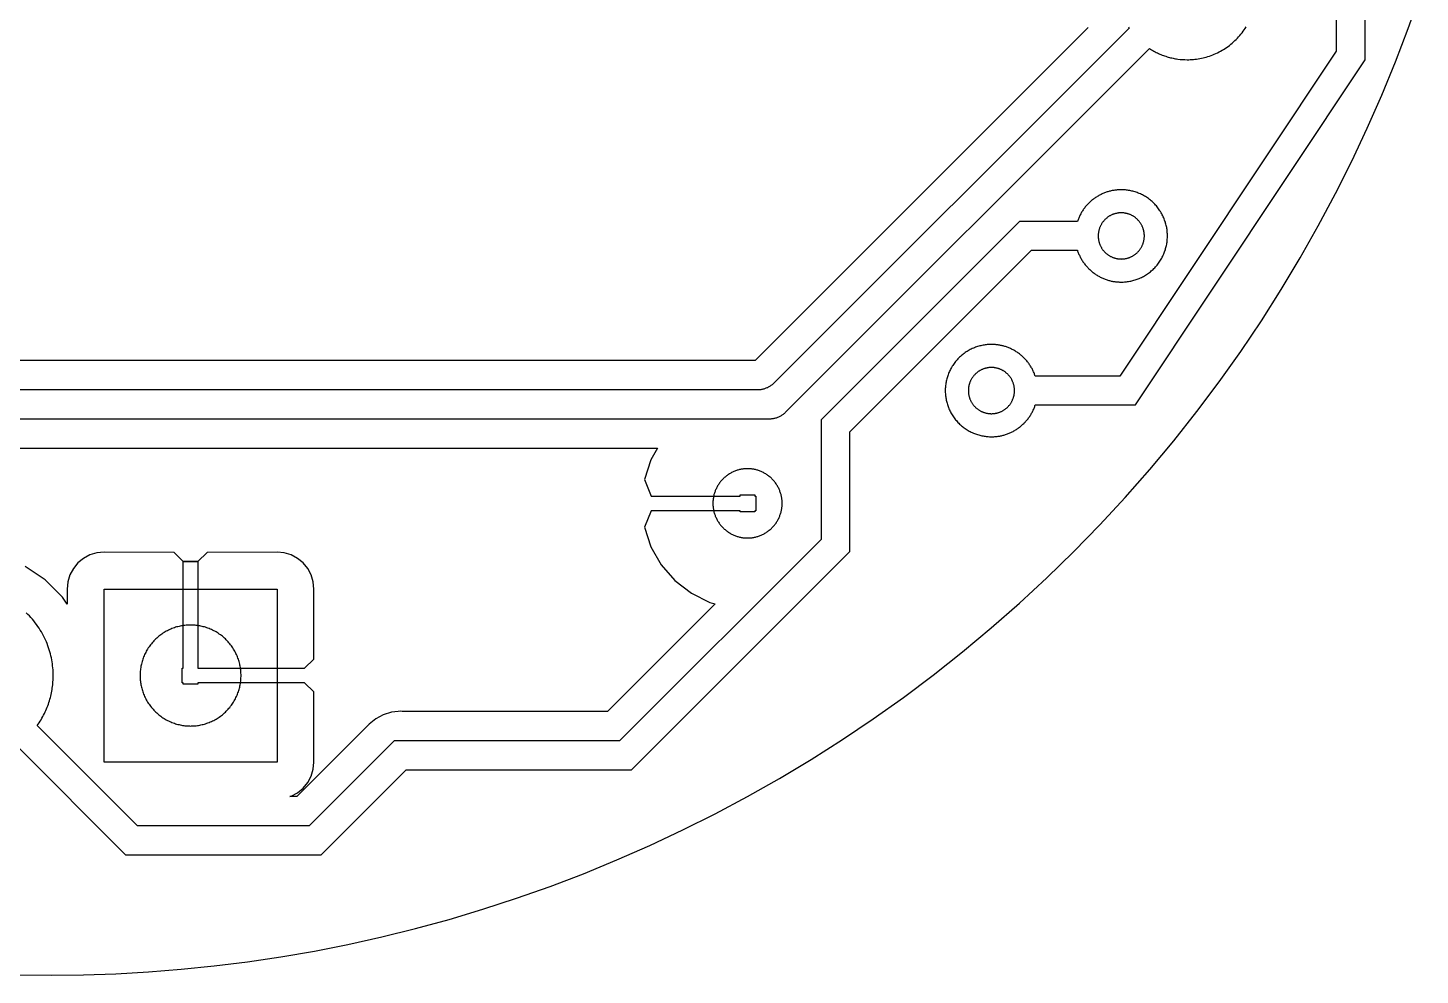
# Model space of a CAD drawing. Header units: millimetres. Extents: x 94211.7 to 94261.9, y -94261.9 to -94211.7.
# Drawn here: x 94236.39 to 94260.52, y -94261.85 to -94245.43 of the extents above; entities that cross this region are included whole.
import ezdxf

# ---------------------------------------------------------------- set-up
doc = ezdxf.new("R2010")
doc.units = ezdxf.units.MM
for name, color, linetype, true_color in [('Copper Layer', 30, 'Continuous', 0xff7f00), ('Drill holes', 5, 'Continuous', 0x0000ff), ('Outer Cut', 2, 'Continuous', 0xffff00)]:
    doc.layers.add(name, color=color, linetype=linetype, true_color=true_color)

msp = doc.modelspace()

# ---------------------------------------------------------------- linework, layer by layer
at = {"layer": 'Copper Layer'}
for points in [[(94253.852, -94251.971), (94255.587, -94251.971), (94259.569, -94245.991), (94259.569, -94228.652), (94250.686, -94219.769), (94249.41, -94219.769)], [(94249.41, -94220.269), (94250.479, -94220.269), (94259.069, -94228.859), (94259.069, -94245.839), (94255.319, -94251.471), (94253.852, -94251.471)], [(94254.766, -94245.43), (94248.995, -94251.202)], [(94255.477, -94245.437), (94249.321, -94251.592)], [(94255.465, -94245.418), (94255.477, -94245.437)], [(94255.83, -94245.791), (94255.849, -94245.804), (94255.869, -94245.816), (94255.888, -94245.827), (94255.908, -94245.838), (94255.928, -94245.849), (94255.948, -94245.859), (94255.969, -94245.869), (94255.989, -94245.879), (94256.01, -94245.888), (94256.03, -94245.897), (94256.051, -94245.905), (94256.072, -94245.913), (94256.093, -94245.92), (94256.114, -94245.927), (94256.135, -94245.934), (94256.156, -94245.94), (94256.176, -94245.946), (94256.197, -94245.951), (94256.218, -94245.956), (94256.239, -94245.961), (94256.26, -94245.965), (94256.281, -94245.969), (94256.302, -94245.972), (94256.323, -94245.975), (94256.364, -94245.98), (94256.405, -94245.983), (94256.445, -94245.985), (94256.485, -94245.986), (94256.512, -94245.986), (94256.539, -94245.985), (94256.566, -94245.983), (94256.593, -94245.981), (94256.62, -94245.978), (94256.648, -94245.975), (94256.676, -94245.971), (94256.703, -94245.966), (94256.731, -94245.961), (94256.759, -94245.954), (94256.787, -94245.947), (94256.815, -94245.94), (94256.843, -94245.931), (94256.871, -94245.922), (94256.899, -94245.912), (94256.927, -94245.902), (94256.954, -94245.89), (94256.982, -94245.878), (94257.009, -94245.866), (94257.036, -94245.852), (94257.063, -94245.838), (94257.09, -94245.823), (94257.116, -94245.807), (94257.142, -94245.79), (94257.167, -94245.773), (94257.192, -94245.755), (94257.217, -94245.737), (94257.241, -94245.718), (94257.265, -94245.698), (94257.289, -94245.677), (94257.311, -94245.656), (94257.334, -94245.635), (94257.355, -94245.612), (94257.376, -94245.59), (94257.397, -94245.566), (94257.417, -94245.542), (94257.436, -94245.518), (94257.454, -94245.493), (94257.472, -94245.468), (94257.489, -94245.443), (94257.506, -94245.417)], [(94249.528, -94252.092), (94255.83, -94245.791)], [(94254.581, -94249.289), (94254.586, -94249.303), (94254.592, -94249.318), (94254.597, -94249.332), (94254.603, -94249.347), (94254.609, -94249.362), (94254.616, -94249.376), (94254.623, -94249.39), (94254.63, -94249.405), (94254.637, -94249.419), (94254.645, -94249.433), (94254.653, -94249.447), (94254.661, -94249.46), (94254.67, -94249.474), (94254.679, -94249.488), (94254.688, -94249.501), (94254.697, -94249.514), (94254.707, -94249.527), (94254.717, -94249.54), (94254.727, -94249.553), (94254.738, -94249.565), (94254.749, -94249.577), (94254.76, -94249.589), (94254.771, -94249.601), (94254.783, -94249.613), (94254.795, -94249.624), (94254.807, -94249.635), (94254.819, -94249.646), (94254.831, -94249.656), (94254.844, -94249.667), (94254.857, -94249.677), (94254.87, -94249.686), (94254.883, -94249.696), (94254.896, -94249.705), (94254.91, -94249.714), (94254.924, -94249.722), (94254.937, -94249.731), (94254.951, -94249.739), (94254.965, -94249.746), (94254.979, -94249.754), (94254.994, -94249.761), (94255.008, -94249.768), (94255.023, -94249.774), (94255.037, -94249.78), (94255.052, -94249.786), (94255.066, -94249.791), (94255.081, -94249.797), (94255.096, -94249.802), (94255.11, -94249.806), (94255.125, -94249.811), (94255.14, -94249.815), (94255.154, -94249.818), (94255.169, -94249.822), (94255.184, -94249.825), (94255.198, -94249.828), (94255.213, -94249.83), (94255.228, -94249.832), (94255.242, -94249.834), (94255.257, -94249.836), (94255.271, -94249.837), (94255.286, -94249.839), (94255.3, -94249.839), (94255.314, -94249.84), (94255.328, -94249.84), (94255.342, -94249.841), (94255.36, -94249.84), (94255.378, -94249.84), (94255.396, -94249.839), (94255.414, -94249.837), (94255.432, -94249.835), (94255.451, -94249.833), (94255.469, -94249.83), (94255.488, -94249.827), (94255.506, -94249.824), (94255.525, -94249.819), (94255.544, -94249.815), (94255.562, -94249.81), (94255.581, -94249.804), (94255.599, -94249.798), (94255.618, -94249.791), (94255.637, -94249.784), (94255.655, -94249.777), (94255.673, -94249.769), (94255.691, -94249.76), (94255.709, -94249.751), (94255.727, -94249.742), (94255.745, -94249.732), (94255.763, -94249.721), (94255.78, -94249.71), (94255.797, -94249.699), (94255.814, -94249.687), (94255.83, -94249.674), (94255.846, -94249.662), (94255.862, -94249.648), (94255.878, -94249.635), (94255.893, -94249.621), (94255.908, -94249.606), (94255.922, -94249.591), (94255.936, -94249.576), (94255.95, -94249.561), (94255.963, -94249.545), (94255.976, -94249.529), (94255.988, -94249.512), (94256, -94249.495), (94256.012, -94249.478), (94256.023, -94249.461), (94256.033, -94249.444), (94256.043, -94249.426), (94256.053, -94249.408), (94256.062, -94249.39), (94256.07, -94249.372), (94256.078, -94249.353), (94256.086, -94249.335), (94256.093, -94249.317), (94256.1, -94249.298), (94256.106, -94249.279), (94256.111, -94249.261), (94256.116, -94249.242), (94256.121, -94249.223), (94256.125, -94249.205), (94256.129, -94249.186), (94256.132, -94249.168), (94256.135, -94249.149), (94256.137, -94249.131), (94256.139, -94249.112), (94256.14, -94249.094), (94256.141, -94249.076), (94256.142, -94249.058), (94256.142, -94249.041), (94256.142, -94249.023), (94256.141, -94249.005), (94256.14, -94248.987), (94256.139, -94248.969), (94256.137, -94248.95), (94256.135, -94248.932), (94256.132, -94248.914), (94256.129, -94248.895), (94256.125, -94248.876), (94256.121, -94248.858), (94256.116, -94248.839), (94256.111, -94248.82), (94256.106, -94248.802), (94256.1, -94248.783), (94256.093, -94248.765), (94256.086, -94248.746), (94256.078, -94248.728), (94256.07, -94248.709), (94256.062, -94248.691), (94256.053, -94248.673), (94256.043, -94248.655), (94256.033, -94248.638), (94256.023, -94248.62), (94256.012, -94248.603), (94256, -94248.586), (94255.988, -94248.569), (94255.976, -94248.553), (94255.963, -94248.536), (94255.95, -94248.52), (94255.936, -94248.505), (94255.922, -94248.49), (94255.908, -94248.475), (94255.893, -94248.46), (94255.878, -94248.446), (94255.862, -94248.433), (94255.846, -94248.419), (94255.83, -94248.407), (94255.814, -94248.394), (94255.797, -94248.382), (94255.78, -94248.371), (94255.763, -94248.36), (94255.745, -94248.349), (94255.727, -94248.339), (94255.709, -94248.33), (94255.691, -94248.321), (94255.673, -94248.312), (94255.655, -94248.304), (94255.637, -94248.297), (94255.618, -94248.29), (94255.599, -94248.283), (94255.581, -94248.277), (94255.562, -94248.271), (94255.544, -94248.266), (94255.525, -94248.262), (94255.506, -94248.258), (94255.488, -94248.254), (94255.469, -94248.251), (94255.451, -94248.248), (94255.432, -94248.246), (94255.414, -94248.244), (94255.396, -94248.242), (94255.378, -94248.241), (94255.36, -94248.241), (94255.342, -94248.241), (94255.328, -94248.241), (94255.314, -94248.241), (94255.3, -94248.242), (94255.286, -94248.243), (94255.271, -94248.244), (94255.257, -94248.245), (94255.243, -94248.247), (94255.228, -94248.249), (94255.214, -94248.251), (94255.199, -94248.253), (94255.185, -94248.256), (94255.17, -94248.259), (94255.155, -94248.263), (94255.141, -94248.266), (94255.126, -94248.27), (94255.111, -94248.275), (94255.097, -94248.279), (94255.082, -94248.284), (94255.067, -94248.289), (94255.053, -94248.295), (94255.038, -94248.3), (94255.024, -94248.307), (94255.01, -94248.313), (94254.995, -94248.32), (94254.981, -94248.327), (94254.967, -94248.334), (94254.953, -94248.342), (94254.939, -94248.35), (94254.925, -94248.358), (94254.912, -94248.366), (94254.898, -94248.375), (94254.885, -94248.384), (94254.872, -94248.393), (94254.859, -94248.403), (94254.846, -94248.413), (94254.833, -94248.423), (94254.821, -94248.434), (94254.809, -94248.444), (94254.797, -94248.455), (94254.785, -94248.467), (94254.773, -94248.478), (94254.762, -94248.49), (94254.751, -94248.502), (94254.74, -94248.514), (94254.729, -94248.526), (94254.719, -94248.539), (94254.709, -94248.551), (94254.699, -94248.564), (94254.69, -94248.577), (94254.681, -94248.591), (94254.672, -94248.604), (94254.663, -94248.618), (94254.655, -94248.631), (94254.647, -94248.645), (94254.639, -94248.659), (94254.631, -94248.673), (94254.624, -94248.687), (94254.617, -94248.702), (94254.611, -94248.716), (94254.605, -94248.73), (94254.599, -94248.745), (94254.593, -94248.759), (94254.588, -94248.774), (94254.583, -94248.789)], [(94254.583, -94248.789), (94253.581, -94248.789), (94250.14, -94252.229), (94250.14, -94254.304), (94246.649, -94257.793), (94242.74, -94257.793), (94241.267, -94259.266), (94238.294, -94259.266), (94236.556, -94257.529)], [(94236.203, -94257.882), (94238.087, -94259.766), (94241.474, -94259.766), (94242.947, -94258.293), (94246.856, -94258.293), (94250.64, -94254.512), (94250.64, -94252.436), (94253.788, -94249.289), (94254.581, -94249.289)], [(94253.852, -94251.471), (94253.847, -94251.456), (94253.841, -94251.442), (94253.836, -94251.427), (94253.83, -94251.413), (94253.824, -94251.398), (94253.817, -94251.384), (94253.81, -94251.369), (94253.803, -94251.355), (94253.796, -94251.341), (94253.788, -94251.327), (94253.78, -94251.313), (94253.772, -94251.3), (94253.763, -94251.286), (94253.754, -94251.273), (94253.745, -94251.259), (94253.735, -94251.246), (94253.726, -94251.233), (94253.716, -94251.221), (94253.705, -94251.208), (94253.695, -94251.196), (94253.684, -94251.183), (94253.673, -94251.171), (94253.661, -94251.16), (94253.65, -94251.148), (94253.638, -94251.137), (94253.626, -94251.126), (94253.614, -94251.115), (94253.601, -94251.105), (94253.589, -94251.095), (94253.576, -94251.085), (94253.563, -94251.075), (94253.55, -94251.066), (94253.536, -94251.057), (94253.523, -94251.048), (94253.509, -94251.039), (94253.496, -94251.031), (94253.482, -94251.023), (94253.468, -94251.015), (94253.454, -94251.008), (94253.439, -94251.001), (94253.425, -94250.994), (94253.411, -94250.988), (94253.396, -94250.982), (94253.382, -94250.976), (94253.367, -94250.971), (94253.352, -94250.965), (94253.338, -94250.96), (94253.323, -94250.956), (94253.308, -94250.952), (94253.294, -94250.948), (94253.279, -94250.944), (94253.264, -94250.941), (94253.25, -94250.937), (94253.235, -94250.935), (94253.221, -94250.932), (94253.206, -94250.93), (94253.192, -94250.928), (94253.177, -94250.926), (94253.163, -94250.925), (94253.148, -94250.924), (94253.134, -94250.923), (94253.12, -94250.922), (94253.106, -94250.922), (94253.092, -94250.922), (94253.074, -94250.922), (94253.056, -94250.923), (94253.038, -94250.924), (94253.02, -94250.925), (94253.002, -94250.927), (94252.984, -94250.929), (94252.965, -94250.932), (94252.947, -94250.935), (94252.928, -94250.939), (94252.909, -94250.943), (94252.891, -94250.948), (94252.872, -94250.953), (94252.853, -94250.958), (94252.835, -94250.964), (94252.816, -94250.971), (94252.798, -94250.978), (94252.779, -94250.986), (94252.761, -94250.994), (94252.743, -94251.002), (94252.725, -94251.011), (94252.707, -94251.021), (94252.689, -94251.031), (94252.672, -94251.041), (94252.654, -94251.052), (94252.637, -94251.064), (94252.621, -94251.076), (94252.604, -94251.088), (94252.588, -94251.101), (94252.572, -94251.114), (94252.556, -94251.128), (94252.541, -94251.142), (94252.526, -94251.156), (94252.512, -94251.171), (94252.498, -94251.186), (94252.484, -94251.202), (94252.471, -94251.218), (94252.458, -94251.234), (94252.446, -94251.25), (94252.434, -94251.267), (94252.423, -94251.284), (94252.412, -94251.301), (94252.401, -94251.319), (94252.391, -94251.336), (94252.381, -94251.354), (94252.372, -94251.372), (94252.364, -94251.391), (94252.356, -94251.409), (94252.348, -94251.427), (94252.341, -94251.446), (94252.335, -94251.464), (94252.329, -94251.483), (94252.323, -94251.502), (94252.318, -94251.52), (94252.313, -94251.539), (94252.309, -94251.558), (94252.305, -94251.576), (94252.302, -94251.595), (94252.3, -94251.613), (94252.297, -94251.632), (94252.295, -94251.65), (94252.294, -94251.668), (94252.293, -94251.686), (94252.292, -94251.704), (94252.292, -94251.722), (94252.292, -94251.74), (94252.293, -94251.757), (94252.294, -94251.775), (94252.295, -94251.794), (94252.297, -94251.812), (94252.3, -94251.83), (94252.302, -94251.849), (94252.305, -94251.867), (94252.309, -94251.886), (94252.313, -94251.905), (94252.318, -94251.923), (94252.323, -94251.942), (94252.329, -94251.961), (94252.335, -94251.979), (94252.341, -94251.998), (94252.348, -94252.016), (94252.356, -94252.035), (94252.364, -94252.053), (94252.372, -94252.071), (94252.381, -94252.089), (94252.391, -94252.107), (94252.401, -94252.125), (94252.412, -94252.142), (94252.423, -94252.16), (94252.434, -94252.177), (94252.446, -94252.193), (94252.458, -94252.21), (94252.471, -94252.226), (94252.484, -94252.242), (94252.498, -94252.257), (94252.512, -94252.273), (94252.526, -94252.287), (94252.541, -94252.302), (94252.556, -94252.316), (94252.572, -94252.33), (94252.588, -94252.343), (94252.604, -94252.356), (94252.621, -94252.368), (94252.637, -94252.38), (94252.654, -94252.391), (94252.672, -94252.402), (94252.689, -94252.413), (94252.707, -94252.423), (94252.725, -94252.432), (94252.743, -94252.441), (94252.761, -94252.45), (94252.779, -94252.458), (94252.798, -94252.466), (94252.816, -94252.473), (94252.835, -94252.479), (94252.853, -94252.485), (94252.872, -94252.491), (94252.891, -94252.496), (94252.909, -94252.501), (94252.928, -94252.505), (94252.947, -94252.508), (94252.965, -94252.512), (94252.984, -94252.514), (94253.002, -94252.517), (94253.02, -94252.519), (94253.038, -94252.52), (94253.056, -94252.521), (94253.074, -94252.522), (94253.092, -94252.522), (94253.106, -94252.522), (94253.12, -94252.521), (94253.134, -94252.521), (94253.149, -94252.52), (94253.163, -94252.519), (94253.177, -94252.517), (94253.192, -94252.516), (94253.206, -94252.514), (94253.221, -94252.511), (94253.236, -94252.509), (94253.25, -94252.506), (94253.265, -94252.503), (94253.28, -94252.5), (94253.294, -94252.496), (94253.309, -94252.492), (94253.324, -94252.488), (94253.338, -94252.483), (94253.353, -94252.478), (94253.368, -94252.473), (94253.382, -94252.467), (94253.397, -94252.461), (94253.411, -94252.455), (94253.426, -94252.449), (94253.44, -94252.442), (94253.454, -94252.435), (94253.468, -94252.428), (94253.482, -94252.42), (94253.496, -94252.412), (94253.51, -94252.404), (94253.524, -94252.395), (94253.537, -94252.386), (94253.551, -94252.377), (94253.564, -94252.368), (94253.577, -94252.358), (94253.59, -94252.348), (94253.602, -94252.338), (94253.615, -94252.327), (94253.627, -94252.317), (94253.639, -94252.306), (94253.651, -94252.294), (94253.662, -94252.283), (94253.674, -94252.271), (94253.685, -94252.259), (94253.696, -94252.247), (94253.706, -94252.234), (94253.717, -94252.222), (94253.727, -94252.209), (94253.736, -94252.196), (94253.746, -94252.183), (94253.755, -94252.17), (94253.764, -94252.156), (94253.773, -94252.142), (94253.781, -94252.129), (94253.789, -94252.115), (94253.797, -94252.101), (94253.804, -94252.087), (94253.811, -94252.072), (94253.818, -94252.058), (94253.825, -94252.044), (94253.831, -94252.029), (94253.837, -94252.015), (94253.842, -94252), (94253.847, -94251.985), (94253.852, -94251.971)], [(94248.995, -94251.202), (94235.083, -94251.202)], [(94249.321, -94251.592), (94249.312, -94251.602), (94249.301, -94251.611), (94249.291, -94251.62), (94249.28, -94251.628), (94249.269, -94251.636), (94249.258, -94251.644), (94249.246, -94251.651), (94249.235, -94251.658), (94249.223, -94251.665), (94249.21, -94251.671), (94249.198, -94251.676), (94249.185, -94251.682), (94249.172, -94251.686), (94249.16, -94251.691), (94249.146, -94251.695), (94249.133, -94251.698), (94249.12, -94251.701), (94249.106, -94251.704), (94249.093, -94251.706), (94249.079, -94251.707), (94249.066, -94251.709), (94249.052, -94251.709), (94249.039, -94251.71)], [(94249.039, -94251.71), (94235.036, -94251.71)], [(94249.246, -94252.21), (94249.259, -94252.209), (94249.273, -94252.209), (94249.287, -94252.207), (94249.3, -94252.206), (94249.314, -94252.204), (94249.327, -94252.201), (94249.34, -94252.198), (94249.354, -94252.195), (94249.367, -94252.191), (94249.38, -94252.186), (94249.392, -94252.182), (94249.405, -94252.176), (94249.417, -94252.171), (94249.43, -94252.165), (94249.442, -94252.158), (94249.453, -94252.151), (94249.465, -94252.144), (94249.476, -94252.136), (94249.487, -94252.128), (94249.498, -94252.12), (94249.509, -94252.111), (94249.519, -94252.102), (94249.528, -94252.092)], [(94234.828, -94252.21), (94249.246, -94252.21)], [(94234.805, -94252.722), (94247.307, -94252.722)], [(94247.307, -94252.722), (94247.191, -94252.923)], [(94247.191, -94252.923), (94247.077, -94253.264)], [(94247.077, -94253.264), (94247.193, -94253.549)], [(94247.193, -94253.549), (94248.738, -94253.549)], [(94248.738, -94253.549), (94248.738, -94253.529)], [(94248.738, -94253.529), (94248.992, -94253.529)], [(94248.992, -94253.529), (94248.992, -94253.549)], [(94248.992, -94253.549), (94249.012, -94253.549)], [(94249.012, -94253.549), (94249.012, -94253.803)], [(94247.193, -94253.803), (94247.077, -94254.088)], [(94248.738, -94253.803), (94247.193, -94253.803)], [(94248.738, -94253.823), (94248.738, -94253.803)], [(94248.992, -94253.823), (94248.738, -94253.823)], [(94249.012, -94253.803), (94248.992, -94253.803)], [(94248.992, -94253.803), (94248.992, -94253.823)], [(94247.077, -94254.088), (94247.191, -94254.429)], [(94237.589, -94254.535), (94237.469, -94254.571)], [(94237.713, -94254.523), (94237.589, -94254.535)], [(94238.927, -94254.526), (94237.713, -94254.523)], [(94239.086, -94254.684), (94238.927, -94254.526)], [(94239.499, -94254.526), (94239.34, -94254.684)], [(94240.713, -94254.523), (94239.499, -94254.526)], [(94240.837, -94254.535), (94240.713, -94254.523)], [(94240.957, -94254.571), (94240.837, -94254.535)], [(94247.191, -94254.429), (94247.371, -94254.741)], [(94236.694, -94255.002), (94236.344, -94254.769)], [(94237.262, -94254.709), (94237.182, -94254.806)], [(94237.358, -94254.63), (94237.262, -94254.709)], [(94237.469, -94254.571), (94237.358, -94254.63)], [(94239.086, -94256.534), (94239.086, -94254.684)], [(94239.086, -94254.684), (94239.34, -94254.684)], [(94239.34, -94254.684), (94239.086, -94254.684)], [(94239.34, -94254.684), (94239.34, -94256.534)], [(94241.068, -94254.63), (94240.957, -94254.571)], [(94241.164, -94254.709), (94241.068, -94254.63)], [(94241.244, -94254.806), (94241.164, -94254.709)], [(94247.371, -94254.741), (94247.607, -94255.012)], [(94236.991, -94255.3), (94236.694, -94255.002)], [(94237.087, -94255.036), (94237.075, -94255.161)], [(94237.123, -94254.916), (94237.087, -94255.036)], [(94237.182, -94254.806), (94237.123, -94254.916)], [(94241.302, -94254.916), (94241.244, -94254.806)], [(94241.339, -94255.036), (94241.302, -94254.916)], [(94241.351, -94255.161), (94241.339, -94255.036)], [(94247.607, -94255.012), (94247.892, -94255.232)], [(94237.075, -94255.161), (94237.076, -94255.426)], [(94237.713, -94258.161), (94237.713, -94255.161)], [(94237.713, -94255.161), (94240.713, -94255.161)], [(94240.713, -94255.161), (94240.713, -94258.161)], [(94241.348, -94256.375), (94241.351, -94255.161)], [(94247.892, -94255.232), (94248.214, -94255.392)], [(94237.076, -94255.426), (94236.991, -94255.3)], [(94248.304, -94255.419), (94246.439, -94257.284)], [(94248.214, -94255.392), (94248.304, -94255.419)], [(94236.556, -94257.529), (94236.574, -94257.503), (94236.591, -94257.478), (94236.607, -94257.452), (94236.623, -94257.426), (94236.638, -94257.4), (94236.653, -94257.373), (94236.667, -94257.346), (94236.681, -94257.32), (94236.693, -94257.292), (94236.706, -94257.265), (94236.718, -94257.238), (94236.729, -94257.21), (94236.739, -94257.183), (94236.749, -94257.155), (94236.759, -94257.127), (94236.767, -94257.099), (94236.776, -94257.071), (94236.783, -94257.044), (94236.79, -94257.016), (94236.797, -94256.988), (94236.803, -94256.96), (94236.808, -94256.932), (94236.813, -94256.905), (94236.817, -94256.877), (94236.821, -94256.849), (94236.824, -94256.822), (94236.827, -94256.795), (94236.829, -94256.768), (94236.831, -94256.741), (94236.832, -94256.714), (94236.833, -94256.687), (94236.833, -94256.661), (94236.833, -94256.627), (94236.832, -94256.594), (94236.83, -94256.56), (94236.827, -94256.526), (94236.823, -94256.491), (94236.819, -94256.457), (94236.814, -94256.422), (94236.808, -94256.388), (94236.801, -94256.353), (94236.793, -94256.318), (94236.785, -94256.283), (94236.775, -94256.248), (94236.765, -94256.213), (94236.753, -94256.178), (94236.741, -94256.143), (94236.728, -94256.108), (94236.714, -94256.074), (94236.698, -94256.04), (94236.682, -94256.005), (94236.665, -94255.972), (94236.648, -94255.938), (94236.629, -94255.905), (94236.609, -94255.872), (94236.588, -94255.84), (94236.567, -94255.808), (94236.545, -94255.776), (94236.522, -94255.745), (94236.498, -94255.715), (94236.473, -94255.685), (94236.447, -94255.656), (94236.421, -94255.628), (94236.394, -94255.6), (94236.366, -94255.573)], [(94241.189, -94256.534), (94241.348, -94256.375)], [(94239.066, -94256.788), (94239.066, -94256.534)], [(94239.066, -94256.534), (94239.086, -94256.534)], [(94239.34, -94256.534), (94241.189, -94256.534)], [(94239.086, -94256.788), (94239.066, -94256.788)], [(94239.086, -94256.808), (94239.086, -94256.788)], [(94239.34, -94256.808), (94239.086, -94256.808)], [(94241.189, -94256.788), (94239.34, -94256.788)], [(94239.34, -94256.788), (94239.34, -94256.808)], [(94241.348, -94256.946), (94241.189, -94256.788)], [(94241.351, -94258.161), (94241.348, -94256.946)], [(94242.421, -94257.409), (94242.306, -94257.504)], [(94242.553, -94257.339), (94242.421, -94257.409)], [(94242.697, -94257.295), (94242.553, -94257.339)], [(94242.808, -94257.284), (94242.697, -94257.295)], [(94242.846, -94257.281), (94242.808, -94257.284)], [(94242.883, -94257.284), (94242.846, -94257.281)], [(94246.439, -94257.284), (94242.883, -94257.284)], [(94242.282, -94257.533), (94241.057, -94258.758)], [(94242.306, -94257.504), (94242.282, -94257.533)], [(94240.713, -94258.161), (94237.713, -94258.161)], [(94241.339, -94258.285), (94241.351, -94258.161)], [(94241.244, -94258.515), (94241.302, -94258.405)], [(94241.302, -94258.405), (94241.339, -94258.285)], [(94241.068, -94258.691), (94241.164, -94258.612)], [(94241.164, -94258.612), (94241.244, -94258.515)], [(94240.931, -94258.758), (94240.957, -94258.75)], [(94241.057, -94258.758), (94240.931, -94258.758)], [(94240.957, -94258.75), (94241.068, -94258.691)]]:
    msp.add_lwpolyline(points, dxfattribs=at)
at = {"layer": 'Drill holes'}
for points in [[(94255.742, -94249.041), (94255.742, -94249.032), (94255.742, -94249.023), (94255.741, -94249.014), (94255.74, -94249.005), (94255.74, -94248.995), (94255.738, -94248.986), (94255.737, -94248.977), (94255.735, -94248.968), (94255.734, -94248.958), (94255.731, -94248.949), (94255.729, -94248.94), (94255.727, -94248.931), (94255.724, -94248.921), (94255.721, -94248.912), (94255.717, -94248.903), (94255.714, -94248.893), (94255.71, -94248.884), (94255.706, -94248.875), (94255.702, -94248.866), (94255.697, -94248.857), (94255.693, -94248.848), (94255.688, -94248.839), (94255.682, -94248.83), (94255.677, -94248.822), (94255.671, -94248.813), (94255.665, -94248.805), (94255.659, -94248.797), (94255.653, -94248.788), (94255.646, -94248.781), (94255.639, -94248.773), (94255.632, -94248.765), (94255.625, -94248.758), (94255.617, -94248.75), (94255.61, -94248.743), (94255.602, -94248.737), (94255.594, -94248.73), (94255.586, -94248.724), (94255.578, -94248.717), (94255.569, -94248.711), (94255.561, -94248.706), (94255.552, -94248.7), (94255.544, -94248.695), (94255.535, -94248.69), (94255.526, -94248.685), (94255.517, -94248.681), (94255.508, -94248.676), (94255.498, -94248.672), (94255.489, -94248.669), (94255.48, -94248.665), (94255.471, -94248.662), (94255.461, -94248.659), (94255.452, -94248.656), (94255.443, -94248.653), (94255.433, -94248.651), (94255.424, -94248.649), (94255.415, -94248.647), (94255.406, -94248.646), (94255.396, -94248.644), (94255.387, -94248.643), (94255.378, -94248.642), (94255.369, -94248.641), (94255.36, -94248.641), (94255.351, -94248.641), (94255.342, -94248.641), (94255.333, -94248.641), (94255.324, -94248.641), (94255.315, -94248.641), (94255.306, -94248.642), (94255.297, -94248.643), (94255.288, -94248.644), (94255.279, -94248.646), (94255.269, -94248.647), (94255.26, -94248.649), (94255.251, -94248.651), (94255.241, -94248.653), (94255.232, -94248.656), (94255.223, -94248.659), (94255.213, -94248.662), (94255.204, -94248.665), (94255.195, -94248.669), (94255.186, -94248.672), (94255.176, -94248.676), (94255.167, -94248.681), (94255.158, -94248.685), (94255.149, -94248.69), (94255.141, -94248.695), (94255.132, -94248.7), (94255.123, -94248.706), (94255.115, -94248.711), (94255.106, -94248.717), (94255.098, -94248.724), (94255.09, -94248.73), (94255.082, -94248.737), (94255.074, -94248.743), (94255.067, -94248.75), (94255.059, -94248.758), (94255.052, -94248.765), (94255.045, -94248.773), (94255.038, -94248.781), (94255.032, -94248.788), (94255.025, -94248.797), (94255.019, -94248.805), (94255.013, -94248.813), (94255.007, -94248.822), (94255.002, -94248.83), (94254.997, -94248.839), (94254.992, -94248.848), (94254.987, -94248.857), (94254.982, -94248.866), (94254.978, -94248.875), (94254.974, -94248.884), (94254.97, -94248.893), (94254.967, -94248.903), (94254.963, -94248.912), (94254.96, -94248.921), (94254.957, -94248.931), (94254.955, -94248.94), (94254.953, -94248.949), (94254.951, -94248.958), (94254.949, -94248.968), (94254.947, -94248.977), (94254.946, -94248.986), (94254.945, -94248.995), (94254.944, -94249.005), (94254.943, -94249.014), (94254.942, -94249.023), (94254.942, -94249.032), (94254.942, -94249.041), (94254.942, -94249.049), (94254.942, -94249.058), (94254.943, -94249.067), (94254.944, -94249.077), (94254.945, -94249.086), (94254.946, -94249.095), (94254.947, -94249.104), (94254.949, -94249.113), (94254.951, -94249.123), (94254.953, -94249.132), (94254.955, -94249.141), (94254.957, -94249.151), (94254.96, -94249.16), (94254.963, -94249.169), (94254.967, -94249.179), (94254.97, -94249.188), (94254.974, -94249.197), (94254.978, -94249.206), (94254.982, -94249.215), (94254.987, -94249.224), (94254.992, -94249.233), (94254.997, -94249.242), (94255.002, -94249.251), (94255.007, -94249.259), (94255.013, -94249.268), (94255.019, -94249.276), (94255.025, -94249.285), (94255.032, -94249.293), (94255.038, -94249.301), (94255.045, -94249.308), (94255.052, -94249.316), (94255.059, -94249.323), (94255.067, -94249.331), (94255.074, -94249.338), (94255.082, -94249.344), (94255.09, -94249.351), (94255.098, -94249.358), (94255.106, -94249.364), (94255.115, -94249.37), (94255.123, -94249.375), (94255.132, -94249.381), (94255.141, -94249.386), (94255.149, -94249.391), (94255.158, -94249.396), (94255.167, -94249.4), (94255.176, -94249.405), (94255.186, -94249.409), (94255.195, -94249.412), (94255.204, -94249.416), (94255.213, -94249.419), (94255.223, -94249.422), (94255.232, -94249.425), (94255.241, -94249.428), (94255.251, -94249.43), (94255.26, -94249.432), (94255.269, -94249.434), (94255.279, -94249.435), (94255.288, -94249.437), (94255.297, -94249.438), (94255.306, -94249.439), (94255.315, -94249.44), (94255.324, -94249.44), (94255.333, -94249.44), (94255.342, -94249.441), (94255.351, -94249.44), (94255.36, -94249.44), (94255.369, -94249.44), (94255.378, -94249.439), (94255.387, -94249.438), (94255.396, -94249.437), (94255.406, -94249.435), (94255.415, -94249.434), (94255.424, -94249.432), (94255.433, -94249.43), (94255.443, -94249.428), (94255.452, -94249.425), (94255.461, -94249.422), (94255.471, -94249.419), (94255.48, -94249.416), (94255.489, -94249.412), (94255.498, -94249.409), (94255.508, -94249.405), (94255.517, -94249.4), (94255.526, -94249.396), (94255.535, -94249.391), (94255.544, -94249.386), (94255.552, -94249.381), (94255.561, -94249.375), (94255.569, -94249.37), (94255.578, -94249.364), (94255.586, -94249.358), (94255.594, -94249.351), (94255.602, -94249.344), (94255.61, -94249.338), (94255.617, -94249.331), (94255.625, -94249.323), (94255.632, -94249.316), (94255.639, -94249.308), (94255.646, -94249.301), (94255.653, -94249.293), (94255.659, -94249.285), (94255.665, -94249.276), (94255.671, -94249.268), (94255.677, -94249.259), (94255.682, -94249.251), (94255.688, -94249.242), (94255.693, -94249.233), (94255.697, -94249.224), (94255.702, -94249.215), (94255.706, -94249.206), (94255.71, -94249.197), (94255.714, -94249.188), (94255.717, -94249.179), (94255.721, -94249.169), (94255.724, -94249.16), (94255.727, -94249.151), (94255.729, -94249.141), (94255.731, -94249.132), (94255.734, -94249.123), (94255.735, -94249.113), (94255.737, -94249.104), (94255.738, -94249.095), (94255.74, -94249.086), (94255.74, -94249.077), (94255.741, -94249.067), (94255.742, -94249.058), (94255.742, -94249.049)], [(94253.492, -94251.722), (94253.492, -94251.713), (94253.492, -94251.704), (94253.491, -94251.695), (94253.49, -94251.686), (94253.49, -94251.677), (94253.488, -94251.668), (94253.487, -94251.658), (94253.485, -94251.649), (94253.484, -94251.64), (94253.482, -94251.63), (94253.479, -94251.621), (94253.477, -94251.612), (94253.474, -94251.602), (94253.471, -94251.593), (94253.468, -94251.584), (94253.464, -94251.575), (94253.46, -94251.565), (94253.456, -94251.556), (94253.452, -94251.547), (94253.447, -94251.538), (94253.443, -94251.529), (94253.438, -94251.52), (94253.432, -94251.512), (94253.427, -94251.503), (94253.421, -94251.494), (94253.415, -94251.486), (94253.409, -94251.478), (94253.403, -94251.47), (94253.396, -94251.462), (94253.389, -94251.454), (94253.382, -94251.446), (94253.375, -94251.439), (94253.368, -94251.432), (94253.36, -94251.425), (94253.352, -94251.418), (94253.344, -94251.411), (94253.336, -94251.405), (94253.328, -94251.399), (94253.32, -94251.393), (94253.311, -94251.387), (94253.302, -94251.382), (94253.294, -94251.376), (94253.285, -94251.371), (94253.276, -94251.366), (94253.267, -94251.362), (94253.258, -94251.358), (94253.249, -94251.354), (94253.239, -94251.35), (94253.23, -94251.346), (94253.221, -94251.343), (94253.212, -94251.34), (94253.202, -94251.337), (94253.193, -94251.335), (94253.184, -94251.332), (94253.174, -94251.33), (94253.165, -94251.328), (94253.156, -94251.327), (94253.146, -94251.325), (94253.137, -94251.324), (94253.128, -94251.323), (94253.119, -94251.323), (94253.11, -94251.322), (94253.101, -94251.322), (94253.092, -94251.322), (94253.083, -94251.322), (94253.074, -94251.322), (94253.065, -94251.323), (94253.056, -94251.323), (94253.047, -94251.324), (94253.038, -94251.325), (94253.029, -94251.327), (94253.019, -94251.328), (94253.01, -94251.33), (94253.001, -94251.332), (94252.991, -94251.335), (94252.982, -94251.337), (94252.973, -94251.34), (94252.963, -94251.343), (94252.954, -94251.346), (94252.945, -94251.35), (94252.936, -94251.354), (94252.927, -94251.358), (94252.917, -94251.362), (94252.908, -94251.366), (94252.899, -94251.371), (94252.891, -94251.376), (94252.882, -94251.382), (94252.873, -94251.387), (94252.865, -94251.393), (94252.856, -94251.399), (94252.848, -94251.405), (94252.84, -94251.411), (94252.832, -94251.418), (94252.824, -94251.425), (94252.817, -94251.432), (94252.809, -94251.439), (94252.802, -94251.446), (94252.795, -94251.454), (94252.788, -94251.462), (94252.782, -94251.47), (94252.775, -94251.478), (94252.769, -94251.486), (94252.763, -94251.494), (94252.757, -94251.503), (94252.752, -94251.512), (94252.747, -94251.52), (94252.742, -94251.529), (94252.737, -94251.538), (94252.732, -94251.547), (94252.728, -94251.556), (94252.724, -94251.565), (94252.72, -94251.575), (94252.717, -94251.584), (94252.713, -94251.593), (94252.71, -94251.602), (94252.708, -94251.612), (94252.705, -94251.621), (94252.703, -94251.63), (94252.701, -94251.64), (94252.699, -94251.649), (94252.697, -94251.658), (94252.696, -94251.668), (94252.695, -94251.677), (94252.694, -94251.686), (94252.693, -94251.695), (94252.693, -94251.704), (94252.692, -94251.713), (94252.692, -94251.722), (94252.692, -94251.731), (94252.693, -94251.74), (94252.693, -94251.749), (94252.694, -94251.758), (94252.695, -94251.767), (94252.696, -94251.776), (94252.697, -94251.785), (94252.699, -94251.795), (94252.701, -94251.804), (94252.703, -94251.813), (94252.705, -94251.823), (94252.708, -94251.832), (94252.71, -94251.841), (94252.713, -94251.85), (94252.717, -94251.86), (94252.72, -94251.869), (94252.724, -94251.878), (94252.728, -94251.887), (94252.732, -94251.896), (94252.737, -94251.906), (94252.742, -94251.914), (94252.747, -94251.923), (94252.752, -94251.932), (94252.757, -94251.941), (94252.763, -94251.949), (94252.769, -94251.958), (94252.775, -94251.966), (94252.782, -94251.974), (94252.788, -94251.982), (94252.795, -94251.99), (94252.802, -94251.997), (94252.809, -94252.005), (94252.817, -94252.012), (94252.824, -94252.019), (94252.832, -94252.026), (94252.84, -94252.032), (94252.848, -94252.039), (94252.856, -94252.045), (94252.865, -94252.051), (94252.873, -94252.057), (94252.882, -94252.062), (94252.891, -94252.067), (94252.899, -94252.072), (94252.908, -94252.077), (94252.917, -94252.082), (94252.927, -94252.086), (94252.936, -94252.09), (94252.945, -94252.094), (94252.954, -94252.097), (94252.963, -94252.101), (94252.973, -94252.104), (94252.982, -94252.106), (94252.991, -94252.109), (94253.001, -94252.111), (94253.01, -94252.113), (94253.019, -94252.115), (94253.029, -94252.117), (94253.038, -94252.118), (94253.047, -94252.119), (94253.056, -94252.12), (94253.065, -94252.121), (94253.074, -94252.121), (94253.083, -94252.122), (94253.092, -94252.122), (94253.101, -94252.122), (94253.11, -94252.121), (94253.119, -94252.121), (94253.128, -94252.12), (94253.137, -94252.119), (94253.146, -94252.118), (94253.156, -94252.117), (94253.165, -94252.115), (94253.174, -94252.113), (94253.184, -94252.111), (94253.193, -94252.109), (94253.202, -94252.106), (94253.212, -94252.104), (94253.221, -94252.101), (94253.23, -94252.097), (94253.239, -94252.094), (94253.249, -94252.09), (94253.258, -94252.086), (94253.267, -94252.082), (94253.276, -94252.077), (94253.285, -94252.072), (94253.294, -94252.067), (94253.302, -94252.062), (94253.311, -94252.057), (94253.32, -94252.051), (94253.328, -94252.045), (94253.336, -94252.039), (94253.344, -94252.032), (94253.352, -94252.026), (94253.36, -94252.019), (94253.368, -94252.012), (94253.375, -94252.005), (94253.382, -94251.997), (94253.389, -94251.99), (94253.396, -94251.982), (94253.403, -94251.974), (94253.409, -94251.966), (94253.415, -94251.958), (94253.421, -94251.949), (94253.427, -94251.941), (94253.432, -94251.932), (94253.438, -94251.923), (94253.443, -94251.914), (94253.447, -94251.906), (94253.452, -94251.896), (94253.456, -94251.887), (94253.46, -94251.878), (94253.464, -94251.869), (94253.468, -94251.86), (94253.471, -94251.85), (94253.474, -94251.841), (94253.477, -94251.832), (94253.479, -94251.823), (94253.482, -94251.813), (94253.484, -94251.804), (94253.485, -94251.795), (94253.487, -94251.785), (94253.488, -94251.776), (94253.49, -94251.767), (94253.49, -94251.758), (94253.491, -94251.749), (94253.492, -94251.74), (94253.492, -94251.731)], [(94249.465, -94253.676), (94249.465, -94253.663), (94249.464, -94253.649), (94249.464, -94253.636), (94249.463, -94253.622), (94249.461, -94253.608), (94249.459, -94253.595), (94249.457, -94253.581), (94249.455, -94253.567), (94249.452, -94253.553), (94249.449, -94253.539), (94249.446, -94253.525), (94249.442, -94253.511), (94249.438, -94253.497), (94249.433, -94253.483), (94249.428, -94253.469), (94249.423, -94253.455), (94249.417, -94253.441), (94249.411, -94253.428), (94249.405, -94253.414), (94249.398, -94253.4), (94249.391, -94253.387), (94249.383, -94253.374), (94249.375, -94253.361), (94249.367, -94253.348), (94249.359, -94253.335), (94249.35, -94253.322), (94249.34, -94253.31), (94249.331, -94253.298), (94249.321, -94253.286), (94249.311, -94253.274), (94249.3, -94253.263), (94249.289, -94253.252), (94249.278, -94253.241), (94249.267, -94253.23), (94249.255, -94253.22), (94249.243, -94253.21), (94249.231, -94253.201), (94249.219, -94253.191), (94249.206, -94253.182), (94249.193, -94253.174), (94249.18, -94253.166), (94249.167, -94253.158), (94249.154, -94253.15), (94249.141, -94253.143), (94249.127, -94253.136), (94249.113, -94253.13), (94249.1, -94253.124), (94249.086, -94253.118), (94249.072, -94253.113), (94249.058, -94253.108), (94249.044, -94253.103), (94249.03, -94253.099), (94249.016, -94253.095), (94249.002, -94253.092), (94248.988, -94253.089), (94248.974, -94253.086), (94248.96, -94253.084), (94248.946, -94253.082), (94248.933, -94253.08), (94248.919, -94253.078), (94248.905, -94253.077), (94248.892, -94253.077), (94248.878, -94253.076), (94248.865, -94253.076), (94248.852, -94253.076), (94248.838, -94253.077), (94248.825, -94253.077), (94248.811, -94253.078), (94248.797, -94253.08), (94248.784, -94253.082), (94248.77, -94253.084), (94248.756, -94253.086), (94248.742, -94253.089), (94248.728, -94253.092), (94248.714, -94253.095), (94248.7, -94253.099), (94248.686, -94253.103), (94248.672, -94253.108), (94248.658, -94253.113), (94248.644, -94253.118), (94248.63, -94253.124), (94248.617, -94253.13), (94248.603, -94253.136), (94248.589, -94253.143), (94248.576, -94253.15), (94248.563, -94253.158), (94248.55, -94253.166), (94248.537, -94253.174), (94248.524, -94253.182), (94248.511, -94253.191), (94248.499, -94253.201), (94248.487, -94253.21), (94248.475, -94253.22), (94248.463, -94253.23), (94248.452, -94253.241), (94248.441, -94253.252), (94248.43, -94253.263), (94248.419, -94253.274), (94248.409, -94253.286), (94248.399, -94253.298), (94248.39, -94253.31), (94248.38, -94253.322), (94248.371, -94253.335), (94248.363, -94253.348), (94248.355, -94253.361), (94248.347, -94253.374), (94248.339, -94253.387), (94248.332, -94253.4), (94248.325, -94253.414), (94248.319, -94253.428), (94248.313, -94253.441), (94248.307, -94253.455), (94248.302, -94253.469), (94248.297, -94253.483), (94248.292, -94253.497), (94248.288, -94253.511), (94248.284, -94253.525), (94248.281, -94253.539), (94248.278, -94253.553), (94248.275, -94253.567), (94248.273, -94253.581), (94248.271, -94253.595), (94248.269, -94253.608), (94248.267, -94253.622), (94248.266, -94253.636), (94248.266, -94253.649), (94248.265, -94253.663), (94248.265, -94253.676), (94248.265, -94253.689), (94248.266, -94253.703), (94248.266, -94253.716), (94248.267, -94253.73), (94248.269, -94253.744), (94248.271, -94253.757), (94248.273, -94253.771), (94248.275, -94253.785), (94248.278, -94253.799), (94248.281, -94253.813), (94248.284, -94253.827), (94248.288, -94253.841), (94248.292, -94253.855), (94248.297, -94253.869), (94248.302, -94253.883), (94248.307, -94253.897), (94248.313, -94253.911), (94248.319, -94253.924), (94248.325, -94253.938), (94248.332, -94253.952), (94248.339, -94253.965), (94248.347, -94253.978), (94248.355, -94253.991), (94248.363, -94254.004), (94248.371, -94254.017), (94248.38, -94254.03), (94248.39, -94254.042), (94248.399, -94254.054), (94248.409, -94254.066), (94248.419, -94254.078), (94248.43, -94254.089), (94248.441, -94254.1), (94248.452, -94254.111), (94248.463, -94254.122), (94248.475, -94254.132), (94248.487, -94254.142), (94248.499, -94254.151), (94248.511, -94254.161), (94248.524, -94254.17), (94248.537, -94254.178), (94248.55, -94254.186), (94248.563, -94254.194), (94248.576, -94254.202), (94248.589, -94254.209), (94248.603, -94254.216), (94248.617, -94254.222), (94248.63, -94254.228), (94248.644, -94254.234), (94248.658, -94254.239), (94248.672, -94254.244), (94248.686, -94254.249), (94248.7, -94254.253), (94248.714, -94254.257), (94248.728, -94254.26), (94248.742, -94254.263), (94248.756, -94254.266), (94248.77, -94254.268), (94248.784, -94254.271), (94248.797, -94254.272), (94248.811, -94254.274), (94248.825, -94254.275), (94248.838, -94254.275), (94248.852, -94254.276), (94248.865, -94254.276), (94248.878, -94254.276), (94248.892, -94254.275), (94248.905, -94254.275), (94248.919, -94254.274), (94248.933, -94254.272), (94248.946, -94254.271), (94248.96, -94254.268), (94248.974, -94254.266), (94248.988, -94254.263), (94249.002, -94254.26), (94249.016, -94254.257), (94249.03, -94254.253), (94249.044, -94254.249), (94249.058, -94254.244), (94249.072, -94254.239), (94249.086, -94254.234), (94249.1, -94254.228), (94249.113, -94254.222), (94249.127, -94254.216), (94249.141, -94254.209), (94249.154, -94254.202), (94249.167, -94254.194), (94249.18, -94254.186), (94249.193, -94254.178), (94249.206, -94254.17), (94249.219, -94254.161), (94249.231, -94254.151), (94249.243, -94254.142), (94249.255, -94254.132), (94249.267, -94254.122), (94249.278, -94254.111), (94249.289, -94254.1), (94249.3, -94254.089), (94249.311, -94254.078), (94249.321, -94254.066), (94249.331, -94254.054), (94249.34, -94254.042), (94249.35, -94254.03), (94249.359, -94254.017), (94249.367, -94254.004), (94249.375, -94253.991), (94249.383, -94253.978), (94249.391, -94253.965), (94249.398, -94253.952), (94249.405, -94253.938), (94249.411, -94253.924), (94249.417, -94253.911), (94249.423, -94253.897), (94249.428, -94253.883), (94249.433, -94253.869), (94249.438, -94253.855), (94249.442, -94253.841), (94249.446, -94253.827), (94249.449, -94253.813), (94249.452, -94253.799), (94249.455, -94253.785), (94249.457, -94253.771), (94249.459, -94253.757), (94249.461, -94253.744), (94249.463, -94253.73), (94249.464, -94253.716), (94249.464, -94253.703), (94249.465, -94253.689)], [(94240.088, -94256.661), (94240.088, -94256.641), (94240.087, -94256.622), (94240.086, -94256.602), (94240.085, -94256.582), (94240.082, -94256.562), (94240.08, -94256.542), (94240.077, -94256.522), (94240.073, -94256.501), (94240.069, -94256.481), (94240.065, -94256.461), (94240.06, -94256.44), (94240.054, -94256.42), (94240.048, -94256.399), (94240.042, -94256.379), (94240.034, -94256.359), (94240.027, -94256.338), (94240.018, -94256.318), (94240.01, -94256.298), (94240, -94256.278), (94239.99, -94256.259), (94239.98, -94256.239), (94239.969, -94256.22), (94239.957, -94256.201), (94239.945, -94256.182), (94239.933, -94256.163), (94239.92, -94256.145), (94239.906, -94256.127), (94239.892, -94256.109), (94239.878, -94256.092), (94239.863, -94256.075), (94239.848, -94256.058), (94239.832, -94256.042), (94239.816, -94256.026), (94239.799, -94256.011), (94239.782, -94255.996), (94239.765, -94255.981), (94239.747, -94255.967), (94239.729, -94255.954), (94239.71, -94255.941), (94239.692, -94255.928), (94239.673, -94255.916), (94239.654, -94255.905), (94239.634, -94255.894), (94239.615, -94255.883), (94239.595, -94255.873), (94239.575, -94255.864), (94239.555, -94255.855), (94239.535, -94255.847), (94239.515, -94255.839), (94239.495, -94255.832), (94239.474, -94255.825), (94239.454, -94255.819), (94239.433, -94255.814), (94239.413, -94255.809), (94239.393, -94255.804), (94239.372, -94255.8), (94239.352, -94255.797), (94239.332, -94255.794), (94239.312, -94255.791), (94239.292, -94255.789), (94239.272, -94255.788), (94239.252, -94255.786), (94239.232, -94255.786), (94239.213, -94255.786), (94239.194, -94255.786), (94239.174, -94255.786), (94239.154, -94255.788), (94239.134, -94255.789), (94239.114, -94255.791), (94239.094, -94255.794), (94239.074, -94255.797), (94239.054, -94255.8), (94239.033, -94255.804), (94239.013, -94255.809), (94238.993, -94255.814), (94238.972, -94255.819), (94238.952, -94255.825), (94238.932, -94255.832), (94238.911, -94255.839), (94238.891, -94255.847), (94238.871, -94255.855), (94238.851, -94255.864), (94238.831, -94255.873), (94238.811, -94255.883), (94238.792, -94255.894), (94238.772, -94255.905), (94238.753, -94255.916), (94238.734, -94255.928), (94238.716, -94255.941), (94238.697, -94255.954), (94238.679, -94255.967), (94238.662, -94255.981), (94238.644, -94255.996), (94238.627, -94256.011), (94238.611, -94256.026), (94238.594, -94256.042), (94238.579, -94256.058), (94238.563, -94256.075), (94238.548, -94256.092), (94238.534, -94256.109), (94238.52, -94256.127), (94238.506, -94256.145), (94238.493, -94256.163), (94238.481, -94256.182), (94238.469, -94256.201), (94238.457, -94256.22), (94238.446, -94256.239), (94238.436, -94256.259), (94238.426, -94256.278), (94238.417, -94256.298), (94238.408, -94256.318), (94238.399, -94256.338), (94238.392, -94256.359), (94238.385, -94256.379), (94238.378, -94256.399), (94238.372, -94256.42), (94238.366, -94256.44), (94238.361, -94256.461), (94238.357, -94256.481), (94238.353, -94256.501), (94238.349, -94256.522), (94238.346, -94256.542), (94238.344, -94256.562), (94238.342, -94256.582), (94238.34, -94256.602), (94238.339, -94256.622), (94238.338, -94256.641), (94238.338, -94256.661), (94238.338, -94256.68), (94238.339, -94256.7), (94238.34, -94256.719), (94238.342, -94256.739), (94238.344, -94256.759), (94238.346, -94256.779), (94238.349, -94256.8), (94238.353, -94256.82), (94238.357, -94256.84), (94238.361, -94256.861), (94238.366, -94256.881), (94238.372, -94256.901), (94238.378, -94256.922), (94238.385, -94256.942), (94238.392, -94256.962), (94238.399, -94256.983), (94238.408, -94257.003), (94238.417, -94257.023), (94238.426, -94257.043), (94238.436, -94257.062), (94238.446, -94257.082), (94238.457, -94257.101), (94238.469, -94257.12), (94238.481, -94257.139), (94238.493, -94257.158), (94238.506, -94257.176), (94238.52, -94257.194), (94238.534, -94257.212), (94238.548, -94257.229), (94238.563, -94257.246), (94238.579, -94257.263), (94238.594, -94257.279), (94238.611, -94257.295), (94238.627, -94257.31), (94238.644, -94257.325), (94238.662, -94257.34), (94238.679, -94257.354), (94238.697, -94257.367), (94238.716, -94257.38), (94238.734, -94257.393), (94238.753, -94257.405), (94238.772, -94257.416), (94238.792, -94257.427), (94238.811, -94257.438), (94238.831, -94257.448), (94238.851, -94257.457), (94238.871, -94257.466), (94238.891, -94257.474), (94238.911, -94257.482), (94238.932, -94257.489), (94238.952, -94257.496), (94238.972, -94257.502), (94238.993, -94257.507), (94239.013, -94257.512), (94239.033, -94257.517), (94239.054, -94257.521), (94239.074, -94257.524), (94239.094, -94257.527), (94239.114, -94257.53), (94239.134, -94257.532), (94239.154, -94257.534), (94239.174, -94257.535), (94239.194, -94257.535), (94239.213, -94257.536), (94239.232, -94257.535), (94239.252, -94257.535), (94239.272, -94257.534), (94239.292, -94257.532), (94239.312, -94257.53), (94239.332, -94257.527), (94239.352, -94257.524), (94239.372, -94257.521), (94239.393, -94257.517), (94239.413, -94257.512), (94239.433, -94257.507), (94239.454, -94257.502), (94239.474, -94257.496), (94239.495, -94257.489), (94239.515, -94257.482), (94239.535, -94257.474), (94239.555, -94257.466), (94239.575, -94257.457), (94239.595, -94257.448), (94239.615, -94257.438), (94239.634, -94257.427), (94239.654, -94257.416), (94239.673, -94257.405), (94239.692, -94257.393), (94239.71, -94257.38), (94239.729, -94257.367), (94239.747, -94257.354), (94239.765, -94257.34), (94239.782, -94257.325), (94239.799, -94257.31), (94239.816, -94257.295), (94239.832, -94257.279), (94239.848, -94257.263), (94239.863, -94257.246), (94239.878, -94257.229), (94239.892, -94257.212), (94239.906, -94257.194), (94239.92, -94257.176), (94239.933, -94257.158), (94239.945, -94257.139), (94239.957, -94257.12), (94239.969, -94257.101), (94239.98, -94257.082), (94239.99, -94257.062), (94240, -94257.043), (94240.01, -94257.023), (94240.018, -94257.003), (94240.027, -94256.983), (94240.034, -94256.962), (94240.042, -94256.942), (94240.048, -94256.922), (94240.054, -94256.901), (94240.06, -94256.881), (94240.065, -94256.861), (94240.069, -94256.84), (94240.073, -94256.82), (94240.077, -94256.8), (94240.08, -94256.779), (94240.082, -94256.759), (94240.085, -94256.739), (94240.086, -94256.719), (94240.087, -94256.7), (94240.088, -94256.68)]]:
    msp.add_lwpolyline(points, close=True, dxfattribs=at)
at = {"layer": 'Outer Cut'}
msp.add_lwpolyline([(94236.244, -94261.848), (94236.8, -94261.854), (94237.356, -94261.848), (94237.917, -94261.829), (94238.482, -94261.798), (94239.051, -94261.753), (94239.624, -94261.695), (94240.2, -94261.622), (94240.778, -94261.536), (94241.359, -94261.436), (94241.941, -94261.321), (94242.525, -94261.191), (94243.109, -94261.047), (94243.694, -94260.887), (94244.278, -94260.712), (94244.861, -94260.522), (94245.443, -94260.316), (94246.022, -94260.095), (94246.599, -94259.858), (94247.173, -94259.606), (94247.742, -94259.338), (94248.307, -94259.055), (94248.867, -94258.757), (94249.421, -94258.443), (94249.969, -94258.114), (94250.51, -94257.77), (94251.043, -94257.412), (94251.568, -94257.039), (94252.085, -94256.652), (94252.592, -94256.251), (94253.089, -94255.836), (94253.576, -94255.409), (94254.051, -94254.969), (94254.516, -94254.516), (94254.969, -94254.051), (94255.409, -94253.576), (94255.836, -94253.089), (94256.251, -94252.592), (94256.652, -94252.085), (94257.039, -94251.568), (94257.412, -94251.043), (94257.77, -94250.51), (94258.114, -94249.969), (94258.443, -94249.421), (94258.757, -94248.867), (94259.055, -94248.307), (94259.338, -94247.742), (94259.606, -94247.173), (94259.858, -94246.599), (94260.095, -94246.022), (94260.316, -94245.443), (94260.522, -94244.861)], dxfattribs=at)

doc.saveas('drawing.dxf')
